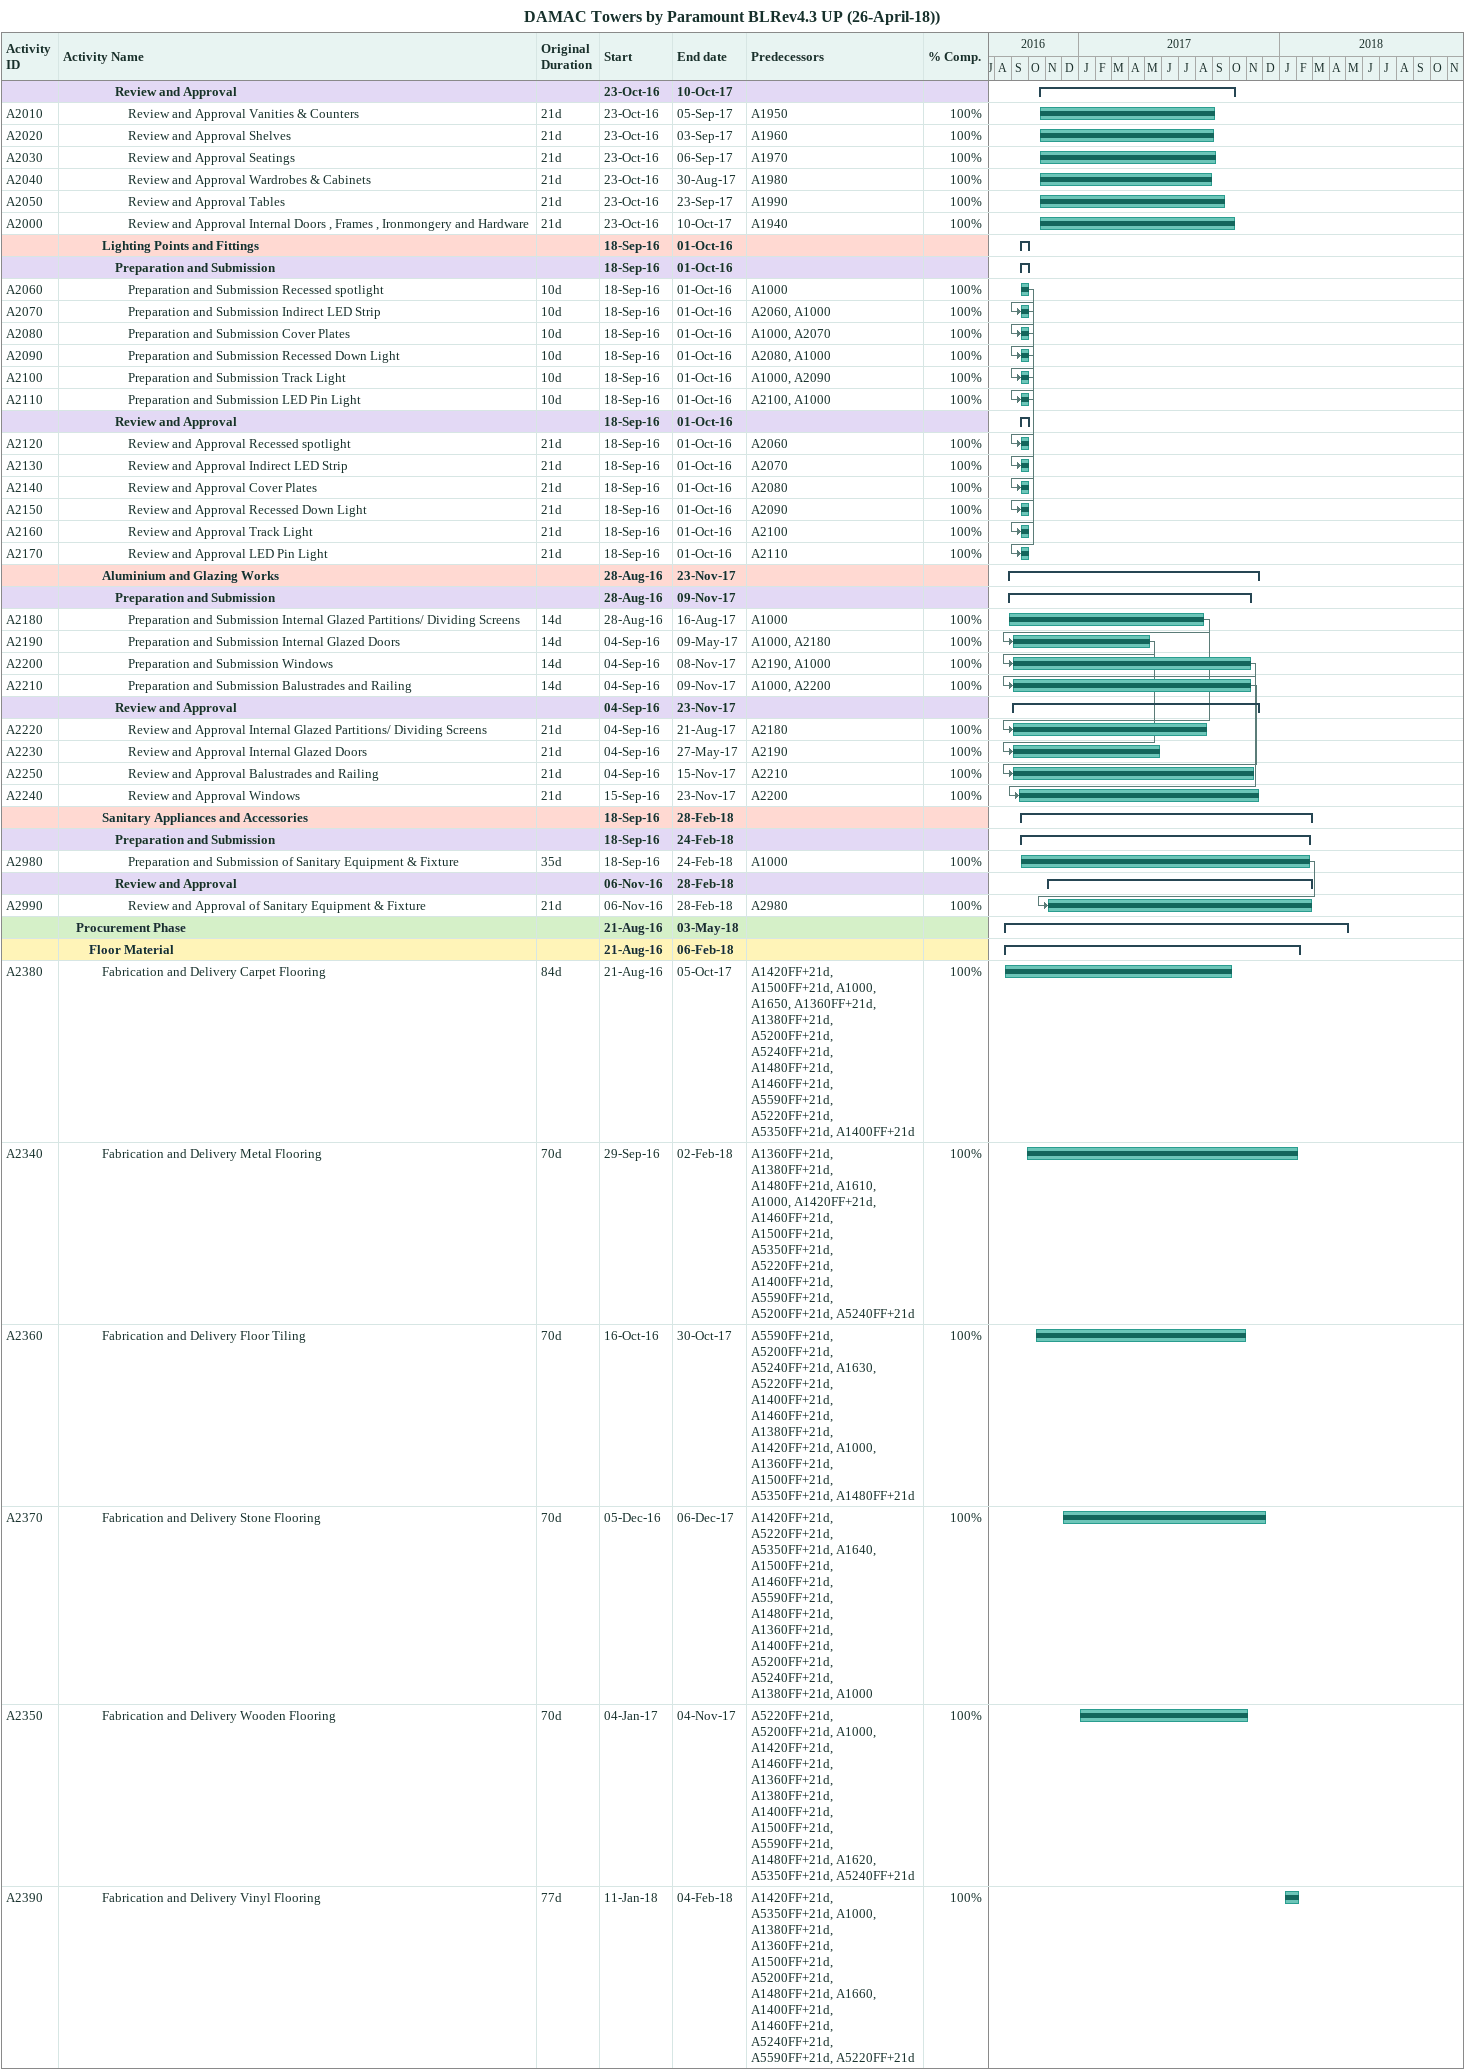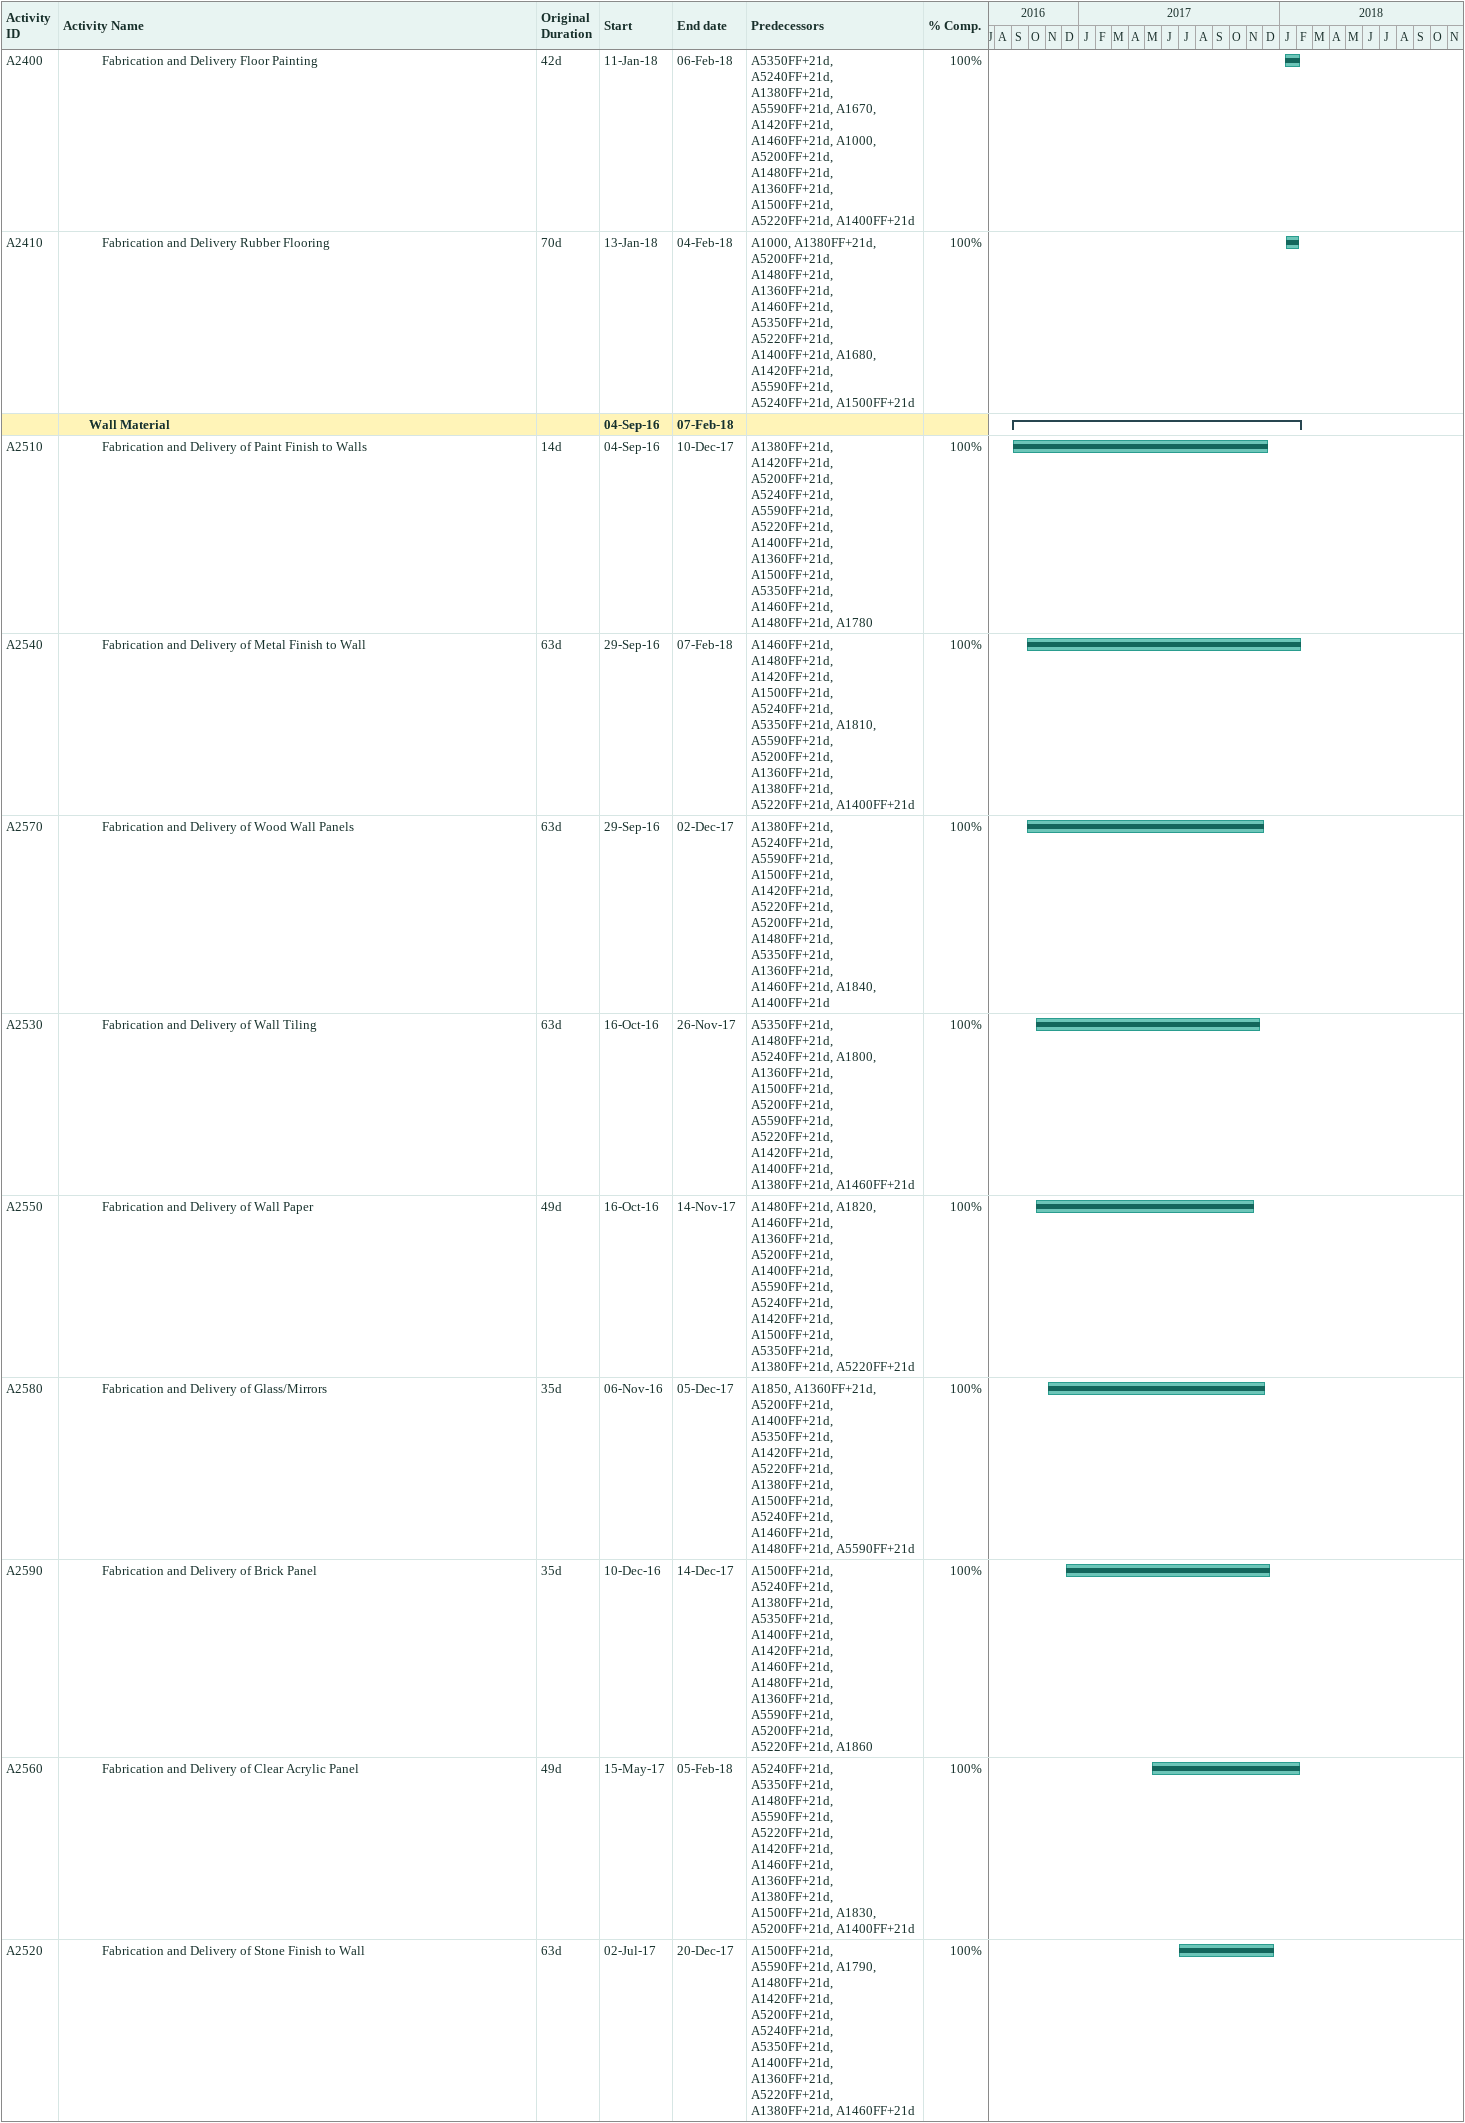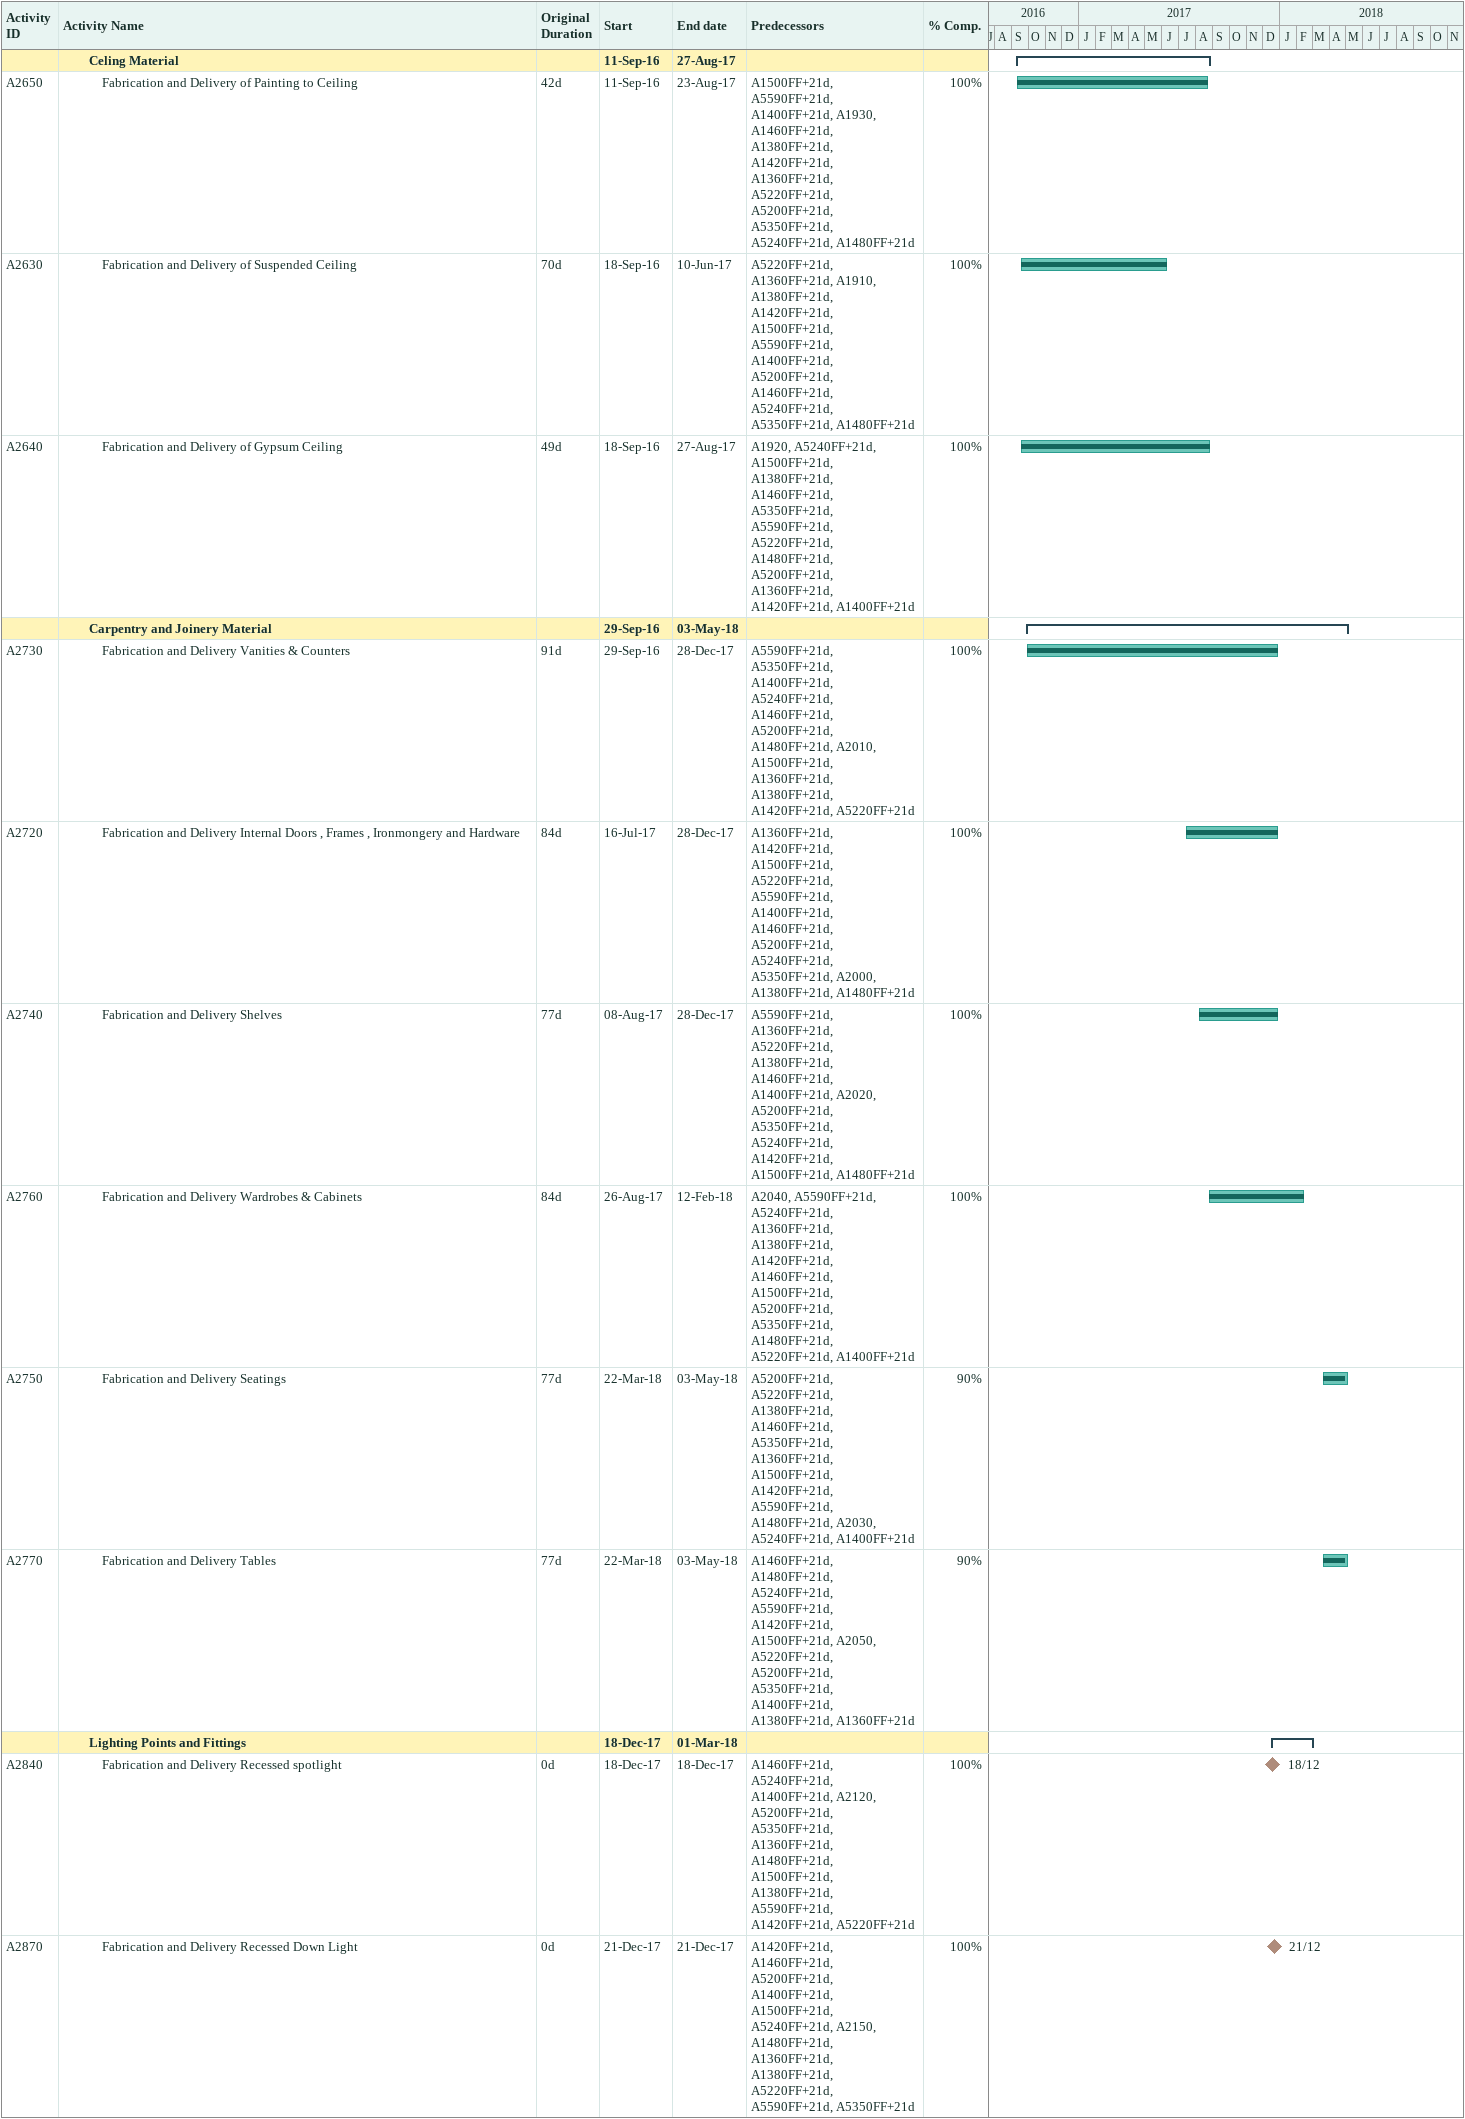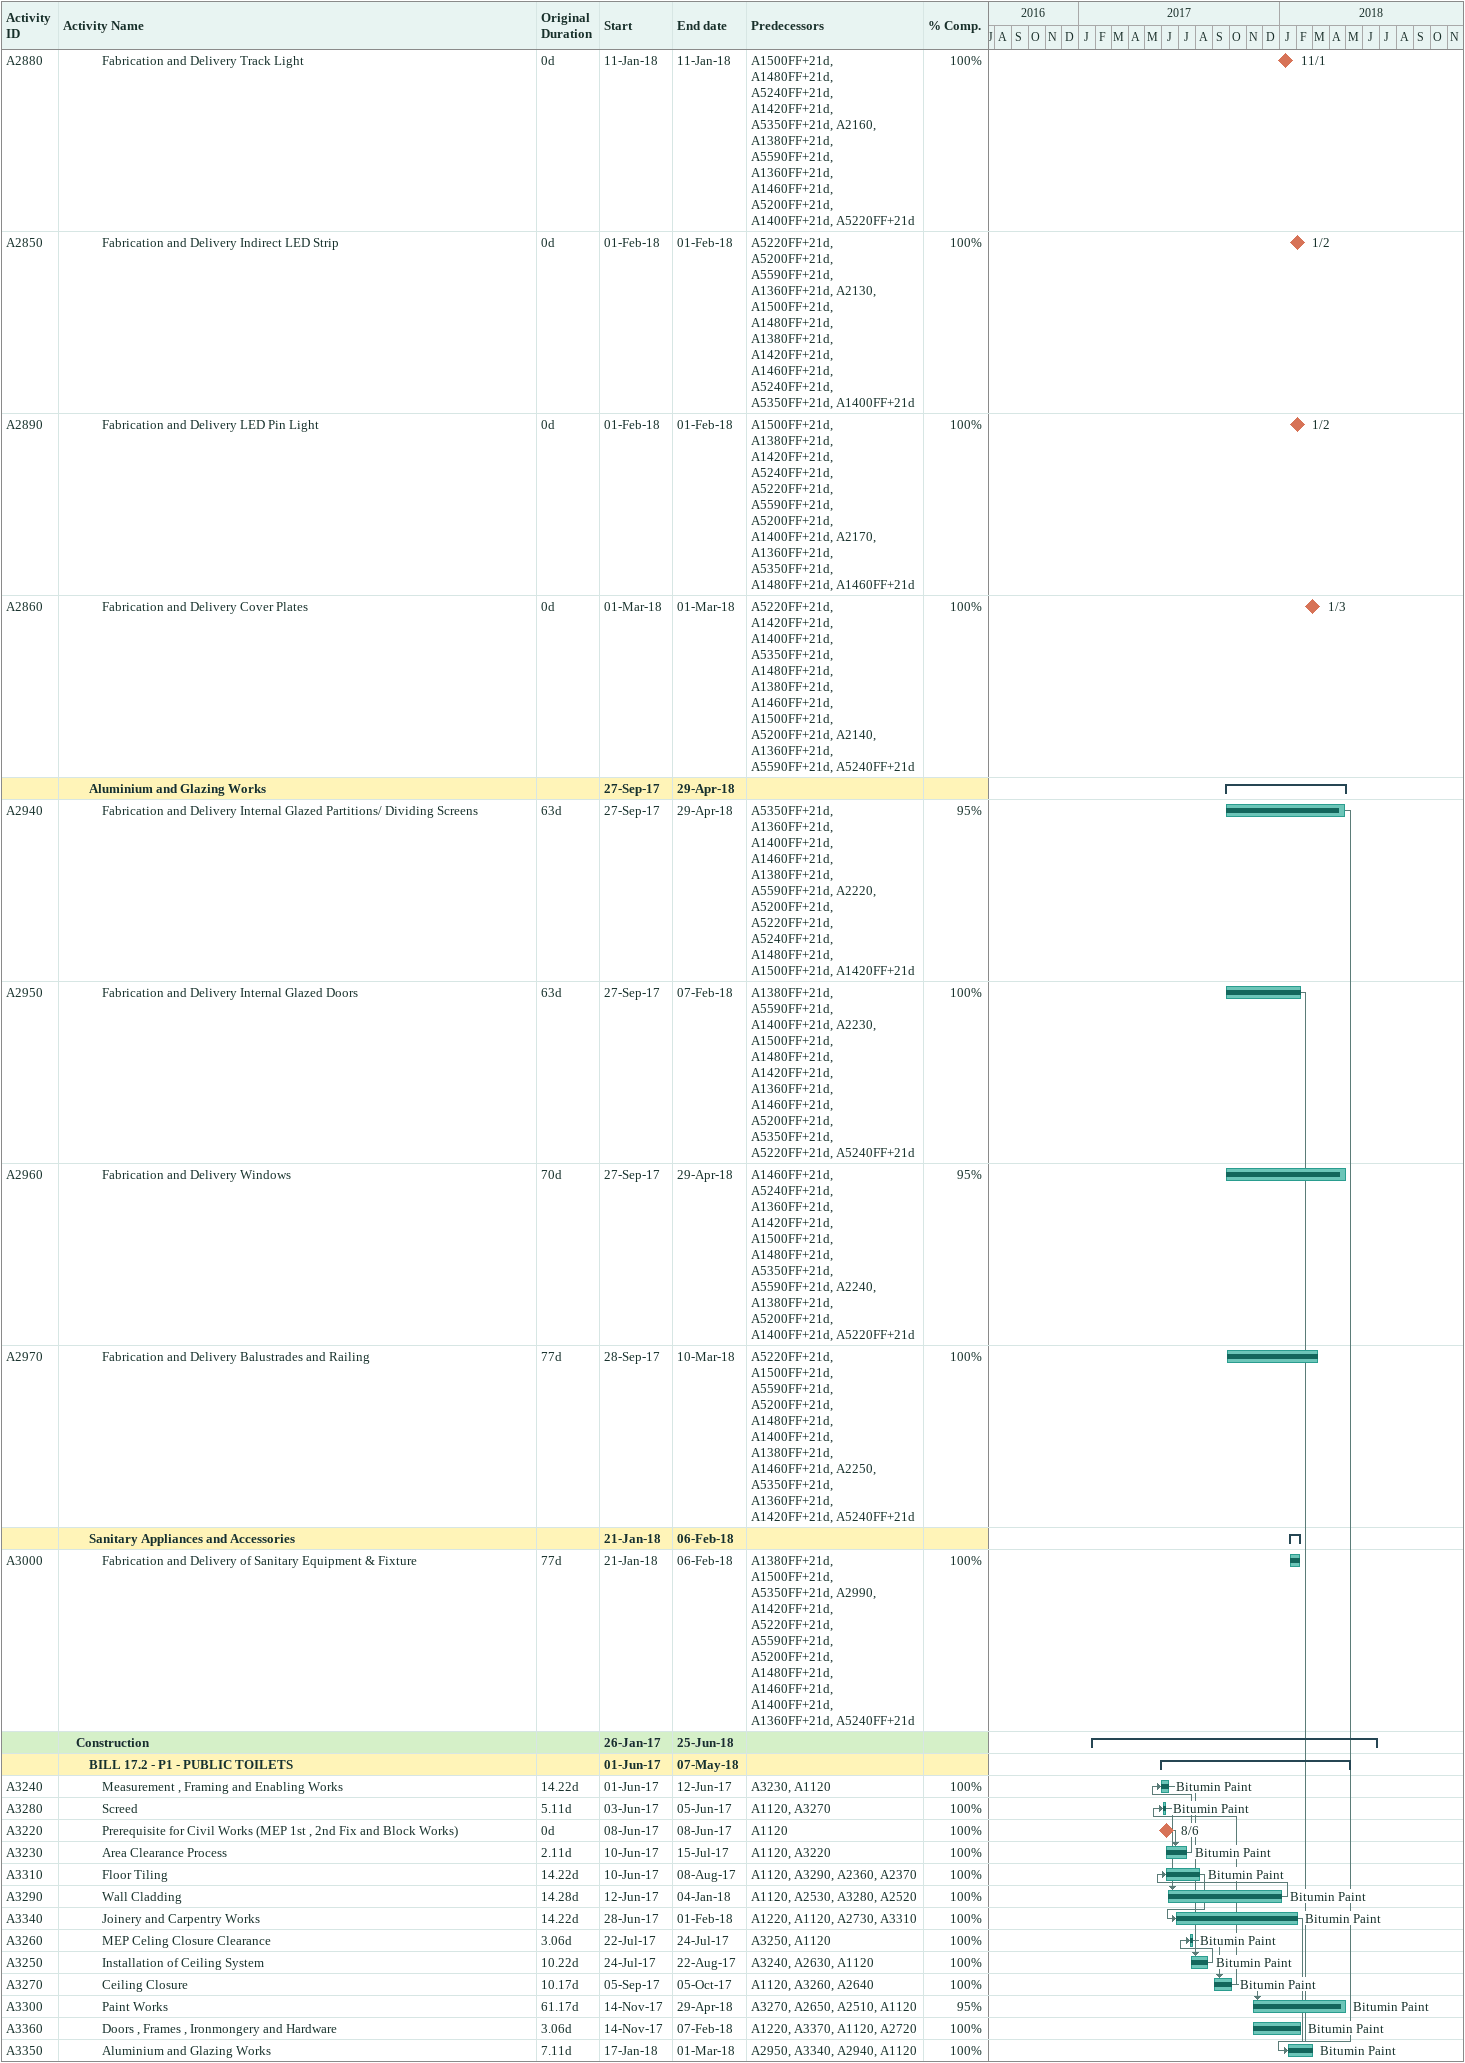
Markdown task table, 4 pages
DAMAC Towers by Paramount BLRev4.3 UP (26-April-18))

| ID | Level | Task | Original duration | Start | Finish | Predecessors | Resources | % complete |
|---|---|---|---|---|---|---|---|---|
|  | 5 | **Review and Approval** |  | 2016-10-23 | 2017-10-10 |  |  |  |
| A2010 | 6 | Review and Approval Vanities & Counters | 21d | 2016-10-23 | 2017-09-05 | A1950 |  | 100 |
| A2020 | 6 | Review and Approval Shelves | 21d | 2016-10-23 | 2017-09-03 | A1960 |  | 100 |
| A2030 | 6 | Review and Approval Seatings | 21d | 2016-10-23 | 2017-09-06 | A1970 |  | 100 |
| A2040 | 6 | Review and Approval Wardrobes & Cabinets | 21d | 2016-10-23 | 2017-08-30 | A1980 |  | 100 |
| A2050 | 6 | Review and Approval Tables | 21d | 2016-10-23 | 2017-09-23 | A1990 |  | 100 |
| A2000 | 6 | Review and Approval Internal Doors , Frames , Ironmongery and Hardware | 21d | 2016-10-23 | 2017-10-10 | A1940 |  | 100 |
|  | 4 | **Lighting Points and Fittings** |  | 2016-09-18 | 2016-10-01 |  |  |  |
|  | 5 | **Preparation and Submission** |  | 2016-09-18 | 2016-10-01 |  |  |  |
| A2060 | 6 | Preparation and Submission Recessed spotlight | 10d | 2016-09-18 | 2016-10-01 | A1000 |  | 100 |
| A2070 | 6 | Preparation and Submission Indirect LED Strip | 10d | 2016-09-18 | 2016-10-01 | A2060, A1000 |  | 100 |
| A2080 | 6 | Preparation and Submission Cover Plates | 10d | 2016-09-18 | 2016-10-01 | A1000, A2070 |  | 100 |
| A2090 | 6 | Preparation and Submission Recessed Down Light | 10d | 2016-09-18 | 2016-10-01 | A2080, A1000 |  | 100 |
| A2100 | 6 | Preparation and Submission Track Light | 10d | 2016-09-18 | 2016-10-01 | A1000, A2090 |  | 100 |
| A2110 | 6 | Preparation and Submission LED Pin Light | 10d | 2016-09-18 | 2016-10-01 | A2100, A1000 |  | 100 |
|  | 5 | **Review and Approval** |  | 2016-09-18 | 2016-10-01 |  |  |  |
| A2120 | 6 | Review and Approval Recessed spotlight | 21d | 2016-09-18 | 2016-10-01 | A2060 |  | 100 |
| A2130 | 6 | Review and Approval Indirect LED Strip | 21d | 2016-09-18 | 2016-10-01 | A2070 |  | 100 |
| A2140 | 6 | Review and Approval Cover Plates | 21d | 2016-09-18 | 2016-10-01 | A2080 |  | 100 |
| A2150 | 6 | Review and Approval Recessed Down Light | 21d | 2016-09-18 | 2016-10-01 | A2090 |  | 100 |
| A2160 | 6 | Review and Approval Track Light | 21d | 2016-09-18 | 2016-10-01 | A2100 |  | 100 |
| A2170 | 6 | Review and Approval LED Pin Light | 21d | 2016-09-18 | 2016-10-01 | A2110 |  | 100 |
|  | 4 | **Aluminium and Glazing Works** |  | 2016-08-28 | 2017-11-23 |  |  |  |
|  | 5 | **Preparation and Submission** |  | 2016-08-28 | 2017-11-09 |  |  |  |
| A2180 | 6 | Preparation and Submission Internal Glazed Partitions/ Dividing Screens | 14d | 2016-08-28 | 2017-08-16 | A1000 |  | 100 |
| A2190 | 6 | Preparation and Submission Internal Glazed Doors | 14d | 2016-09-04 | 2017-05-09 | A1000, A2180 |  | 100 |
| A2200 | 6 | Preparation and Submission Windows | 14d | 2016-09-04 | 2017-11-08 | A2190, A1000 |  | 100 |
| A2210 | 6 | Preparation and Submission Balustrades and Railing | 14d | 2016-09-04 | 2017-11-09 | A1000, A2200 |  | 100 |
|  | 5 | **Review and Approval** |  | 2016-09-04 | 2017-11-23 |  |  |  |
| A2220 | 6 | Review and Approval Internal Glazed Partitions/ Dividing Screens | 21d | 2016-09-04 | 2017-08-21 | A2180 |  | 100 |
| A2230 | 6 | Review and Approval Internal Glazed Doors | 21d | 2016-09-04 | 2017-05-27 | A2190 |  | 100 |
| A2250 | 6 | Review and Approval Balustrades and Railing | 21d | 2016-09-04 | 2017-11-15 | A2210 |  | 100 |
| A2240 | 6 | Review and Approval Windows | 21d | 2016-09-15 | 2017-11-23 | A2200 |  | 100 |
|  | 4 | **Sanitary Appliances and Accessories** |  | 2016-09-18 | 2018-02-28 |  |  |  |
|  | 5 | **Preparation and Submission** |  | 2016-09-18 | 2018-02-24 |  |  |  |
| A2980 | 6 | Preparation and Submission of Sanitary Equipment & Fixture | 35d | 2016-09-18 | 2018-02-24 | A1000 |  | 100 |
|  | 5 | **Review and Approval** |  | 2016-11-06 | 2018-02-28 |  |  |  |
| A2990 | 6 | Review and Approval of Sanitary Equipment & Fixture | 21d | 2016-11-06 | 2018-02-28 | A2980 |  | 100 |
|  | 2 | **Procurement Phase** |  | 2016-08-21 | 2018-05-03 |  |  |  |
|  | 3 | **Floor Material** |  | 2016-08-21 | 2018-02-06 |  |  |  |
| A2380 | 4 | Fabrication and Delivery Carpet Flooring | 84d | 2016-08-21 | 2017-10-05 | A1420FF+21d, A1500FF+21d, A1000, A1650, A1360FF+21d, A1380FF+21d, A5200FF+21d, A5240FF+21d, A1480FF+21d, A1460FF+21d, A5590FF+21d, A5220FF+21d, A5350FF+21d, A1400FF+21d |  | 100 |
| A2340 | 4 | Fabrication and Delivery Metal Flooring | 70d | 2016-09-29 | 2018-02-02 | A1360FF+21d, A1380FF+21d, A1480FF+21d, A1610, A1000, A1420FF+21d, A1460FF+21d, A1500FF+21d, A5350FF+21d, A5220FF+21d, A1400FF+21d, A5590FF+21d, A5200FF+21d, A5240FF+21d |  | 100 |
| A2360 | 4 | Fabrication and Delivery Floor Tiling | 70d | 2016-10-16 | 2017-10-30 | A5590FF+21d, A5200FF+21d, A5240FF+21d, A1630, A5220FF+21d, A1400FF+21d, A1460FF+21d, A1380FF+21d, A1420FF+21d, A1000, A1360FF+21d, A1500FF+21d, A5350FF+21d, A1480FF+21d |  | 100 |
| A2370 | 4 | Fabrication and Delivery Stone Flooring | 70d | 2016-12-05 | 2017-12-06 | A1420FF+21d, A5220FF+21d, A5350FF+21d, A1640, A1500FF+21d, A1460FF+21d, A5590FF+21d, A1480FF+21d, A1360FF+21d, A1400FF+21d, A5200FF+21d, A5240FF+21d, A1380FF+21d, A1000 |  | 100 |
| A2350 | 4 | Fabrication and Delivery Wooden Flooring | 70d | 2017-01-04 | 2017-11-04 | A5220FF+21d, A5200FF+21d, A1000, A1420FF+21d, A1460FF+21d, A1360FF+21d, A1380FF+21d, A1400FF+21d, A1500FF+21d, A5590FF+21d, A1480FF+21d, A1620, A5350FF+21d, A5240FF+21d |  | 100 |
| A2390 | 4 | Fabrication and Delivery Vinyl Flooring | 77d | 2018-01-11 | 2018-02-04 | A1420FF+21d, A5350FF+21d, A1000, A1380FF+21d, A1360FF+21d, A1500FF+21d, A5200FF+21d, A1480FF+21d, A1660, A1400FF+21d, A1460FF+21d, A5240FF+21d, A5590FF+21d, A5220FF+21d |  | 100 |
| A2400 | 4 | Fabrication and Delivery Floor Painting | 42d | 2018-01-11 | 2018-02-06 | A5350FF+21d, A5240FF+21d, A1380FF+21d, A5590FF+21d, A1670, A1420FF+21d, A1460FF+21d, A1000, A5200FF+21d, A1480FF+21d, A1360FF+21d, A1500FF+21d, A5220FF+21d, A1400FF+21d |  | 100 |
| A2410 | 4 | Fabrication and Delivery Rubber Flooring | 70d | 2018-01-13 | 2018-02-04 | A1000, A1380FF+21d, A5200FF+21d, A1480FF+21d, A1360FF+21d, A1460FF+21d, A5350FF+21d, A5220FF+21d, A1400FF+21d, A1680, A1420FF+21d, A5590FF+21d, A5240FF+21d, A1500FF+21d |  | 100 |
|  | 3 | **Wall Material** |  | 2016-09-04 | 2018-02-07 |  |  |  |
| A2510 | 4 | Fabrication and Delivery of Paint Finish to Walls | 14d | 2016-09-04 | 2017-12-10 | A1380FF+21d, A1420FF+21d, A5200FF+21d, A5240FF+21d, A5590FF+21d, A5220FF+21d, A1400FF+21d, A1360FF+21d, A1500FF+21d, A5350FF+21d, A1460FF+21d, A1480FF+21d, A1780 |  | 100 |
| A2540 | 4 | Fabrication and Delivery of Metal Finish to Wall | 63d | 2016-09-29 | 2018-02-07 | A1460FF+21d, A1480FF+21d, A1420FF+21d, A1500FF+21d, A5240FF+21d, A5350FF+21d, A1810, A5590FF+21d, A5200FF+21d, A1360FF+21d, A1380FF+21d, A5220FF+21d, A1400FF+21d |  | 100 |
| A2570 | 4 | Fabrication and Delivery of Wood Wall Panels | 63d | 2016-09-29 | 2017-12-02 | A1380FF+21d, A5240FF+21d, A5590FF+21d, A1500FF+21d, A1420FF+21d, A5220FF+21d, A5200FF+21d, A1480FF+21d, A5350FF+21d, A1360FF+21d, A1460FF+21d, A1840, A1400FF+21d |  | 100 |
| A2530 | 4 | Fabrication and Delivery of Wall Tiling | 63d | 2016-10-16 | 2017-11-26 | A5350FF+21d, A1480FF+21d, A5240FF+21d, A1800, A1360FF+21d, A1500FF+21d, A5200FF+21d, A5590FF+21d, A5220FF+21d, A1420FF+21d, A1400FF+21d, A1380FF+21d, A1460FF+21d |  | 100 |
| A2550 | 4 | Fabrication and Delivery of Wall Paper | 49d | 2016-10-16 | 2017-11-14 | A1480FF+21d, A1820, A1460FF+21d, A1360FF+21d, A5200FF+21d, A1400FF+21d, A5590FF+21d, A5240FF+21d, A1420FF+21d, A1500FF+21d, A5350FF+21d, A1380FF+21d, A5220FF+21d |  | 100 |
| A2580 | 4 | Fabrication and Delivery of Glass/Mirrors | 35d | 2016-11-06 | 2017-12-05 | A1850, A1360FF+21d, A5200FF+21d, A1400FF+21d, A5350FF+21d, A1420FF+21d, A5220FF+21d, A1380FF+21d, A1500FF+21d, A5240FF+21d, A1460FF+21d, A1480FF+21d, A5590FF+21d |  | 100 |
| A2590 | 4 | Fabrication and Delivery of Brick Panel | 35d | 2016-12-10 | 2017-12-14 | A1500FF+21d, A5240FF+21d, A1380FF+21d, A5350FF+21d, A1400FF+21d, A1420FF+21d, A1460FF+21d, A1480FF+21d, A1360FF+21d, A5590FF+21d, A5200FF+21d, A5220FF+21d, A1860 |  | 100 |
| A2560 | 4 | Fabrication and Delivery of Clear Acrylic Panel | 49d | 2017-05-15 | 2018-02-05 | A5240FF+21d, A5350FF+21d, A1480FF+21d, A5590FF+21d, A5220FF+21d, A1420FF+21d, A1460FF+21d, A1360FF+21d, A1380FF+21d, A1500FF+21d, A1830, A5200FF+21d, A1400FF+21d |  | 100 |
| A2520 | 4 | Fabrication and Delivery of Stone Finish to Wall | 63d | 2017-07-02 | 2017-12-20 | A1500FF+21d, A5590FF+21d, A1790, A1480FF+21d, A1420FF+21d, A5200FF+21d, A5240FF+21d, A5350FF+21d, A1400FF+21d, A1360FF+21d, A5220FF+21d, A1380FF+21d, A1460FF+21d |  | 100 |
|  | 3 | **Celing Material** |  | 2016-09-11 | 2017-08-27 |  |  |  |
| A2650 | 4 | Fabrication and Delivery of Painting to Ceiling | 42d | 2016-09-11 | 2017-08-23 | A1500FF+21d, A5590FF+21d, A1400FF+21d, A1930, A1460FF+21d, A1380FF+21d, A1420FF+21d, A1360FF+21d, A5220FF+21d, A5200FF+21d, A5350FF+21d, A5240FF+21d, A1480FF+21d |  | 100 |
| A2630 | 4 | Fabrication and Delivery of Suspended Ceiling | 70d | 2016-09-18 | 2017-06-10 | A5220FF+21d, A1360FF+21d, A1910, A1380FF+21d, A1420FF+21d, A1500FF+21d, A5590FF+21d, A1400FF+21d, A5200FF+21d, A1460FF+21d, A5240FF+21d, A5350FF+21d, A1480FF+21d |  | 100 |
| A2640 | 4 | Fabrication and Delivery of Gypsum Ceiling | 49d | 2016-09-18 | 2017-08-27 | A1920, A5240FF+21d, A1500FF+21d, A1380FF+21d, A1460FF+21d, A5350FF+21d, A5590FF+21d, A5220FF+21d, A1480FF+21d, A5200FF+21d, A1360FF+21d, A1420FF+21d, A1400FF+21d |  | 100 |
|  | 3 | **Carpentry and Joinery Material** |  | 2016-09-29 | 2018-05-03 |  |  |  |
| A2730 | 4 | Fabrication and Delivery Vanities & Counters | 91d | 2016-09-29 | 2017-12-28 | A5590FF+21d, A5350FF+21d, A1400FF+21d, A5240FF+21d, A1460FF+21d, A5200FF+21d, A1480FF+21d, A2010, A1500FF+21d, A1360FF+21d, A1380FF+21d, A1420FF+21d, A5220FF+21d |  | 100 |
| A2720 | 4 | Fabrication and Delivery Internal Doors , Frames , Ironmongery and Hardware | 84d | 2017-07-16 | 2017-12-28 | A1360FF+21d, A1420FF+21d, A1500FF+21d, A5220FF+21d, A5590FF+21d, A1400FF+21d, A1460FF+21d, A5200FF+21d, A5240FF+21d, A5350FF+21d, A2000, A1380FF+21d, A1480FF+21d |  | 100 |
| A2740 | 4 | Fabrication and Delivery Shelves | 77d | 2017-08-08 | 2017-12-28 | A5590FF+21d, A1360FF+21d, A5220FF+21d, A1380FF+21d, A1460FF+21d, A1400FF+21d, A2020, A5200FF+21d, A5350FF+21d, A5240FF+21d, A1420FF+21d, A1500FF+21d, A1480FF+21d |  | 100 |
| A2760 | 4 | Fabrication and Delivery Wardrobes & Cabinets | 84d | 2017-08-26 | 2018-02-12 | A2040, A5590FF+21d, A5240FF+21d, A1360FF+21d, A1380FF+21d, A1420FF+21d, A1460FF+21d, A1500FF+21d, A5200FF+21d, A5350FF+21d, A1480FF+21d, A5220FF+21d, A1400FF+21d |  | 100 |
| A2750 | 4 | Fabrication and Delivery Seatings | 77d | 2018-03-22 | 2018-05-03 | A5200FF+21d, A5220FF+21d, A1380FF+21d, A1460FF+21d, A5350FF+21d, A1360FF+21d, A1500FF+21d, A1420FF+21d, A5590FF+21d, A1480FF+21d, A2030, A5240FF+21d, A1400FF+21d |  | 90 |
| A2770 | 4 | Fabrication and Delivery Tables | 77d | 2018-03-22 | 2018-05-03 | A1460FF+21d, A1480FF+21d, A5240FF+21d, A5590FF+21d, A1420FF+21d, A1500FF+21d, A2050, A5220FF+21d, A5200FF+21d, A5350FF+21d, A1400FF+21d, A1380FF+21d, A1360FF+21d |  | 90 |
|  | 3 | **Lighting Points and Fittings** |  | 2017-12-18 | 2018-03-01 |  |  |  |
| A2840 | 4 | Fabrication and Delivery Recessed spotlight | 0d | 2017-12-18 | 2017-12-18 | A1460FF+21d, A5240FF+21d, A1400FF+21d, A2120, A5200FF+21d, A5350FF+21d, A1360FF+21d, A1480FF+21d, A1500FF+21d, A1380FF+21d, A5590FF+21d, A1420FF+21d, A5220FF+21d |  | 100 |
| A2870 | 4 | Fabrication and Delivery Recessed Down Light | 0d | 2017-12-21 | 2017-12-21 | A1420FF+21d, A1460FF+21d, A5200FF+21d, A1400FF+21d, A1500FF+21d, A5240FF+21d, A2150, A1480FF+21d, A1360FF+21d, A1380FF+21d, A5220FF+21d, A5590FF+21d, A5350FF+21d |  | 100 |
| A2880 | 4 | Fabrication and Delivery Track Light | 0d | 2018-01-11 | 2018-01-11 | A1500FF+21d, A1480FF+21d, A5240FF+21d, A1420FF+21d, A5350FF+21d, A2160, A1380FF+21d, A5590FF+21d, A1360FF+21d, A1460FF+21d, A5200FF+21d, A1400FF+21d, A5220FF+21d |  | 100 |
| A2850 | 4 | Fabrication and Delivery Indirect LED Strip | 0d | 2018-02-01 | 2018-02-01 | A5220FF+21d, A5200FF+21d, A5590FF+21d, A1360FF+21d, A2130, A1500FF+21d, A1480FF+21d, A1380FF+21d, A1420FF+21d, A1460FF+21d, A5240FF+21d, A5350FF+21d, A1400FF+21d |  | 100 |
| A2890 | 4 | Fabrication and Delivery LED Pin Light | 0d | 2018-02-01 | 2018-02-01 | A1500FF+21d, A1380FF+21d, A1420FF+21d, A5240FF+21d, A5220FF+21d, A5590FF+21d, A5200FF+21d, A1400FF+21d, A2170, A1360FF+21d, A5350FF+21d, A1480FF+21d, A1460FF+21d |  | 100 |
| A2860 | 4 | Fabrication and Delivery Cover Plates | 0d | 2018-03-01 | 2018-03-01 | A5220FF+21d, A1420FF+21d, A1400FF+21d, A5350FF+21d, A1480FF+21d, A1380FF+21d, A1460FF+21d, A1500FF+21d, A5200FF+21d, A2140, A1360FF+21d, A5590FF+21d, A5240FF+21d |  | 100 |
|  | 3 | **Aluminium and Glazing Works** |  | 2017-09-27 | 2018-04-29 |  |  |  |
| A2940 | 4 | Fabrication and Delivery Internal Glazed Partitions/ Dividing Screens | 63d | 2017-09-27 | 2018-04-29 | A5350FF+21d, A1360FF+21d, A1400FF+21d, A1460FF+21d, A1380FF+21d, A5590FF+21d, A2220, A5200FF+21d, A5220FF+21d, A5240FF+21d, A1480FF+21d, A1500FF+21d, A1420FF+21d |  | 95 |
| A2950 | 4 | Fabrication and Delivery Internal Glazed Doors | 63d | 2017-09-27 | 2018-02-07 | A1380FF+21d, A5590FF+21d, A1400FF+21d, A2230, A1500FF+21d, A1480FF+21d, A1420FF+21d, A1360FF+21d, A1460FF+21d, A5200FF+21d, A5350FF+21d, A5220FF+21d, A5240FF+21d |  | 100 |
| A2960 | 4 | Fabrication and Delivery Windows | 70d | 2017-09-27 | 2018-04-29 | A1460FF+21d, A5240FF+21d, A1360FF+21d, A1420FF+21d, A1500FF+21d, A1480FF+21d, A5350FF+21d, A5590FF+21d, A2240, A1380FF+21d, A5200FF+21d, A1400FF+21d, A5220FF+21d |  | 95 |
| A2970 | 4 | Fabrication and Delivery Balustrades and Railing | 77d | 2017-09-28 | 2018-03-10 | A5220FF+21d, A1500FF+21d, A5590FF+21d, A5200FF+21d, A1480FF+21d, A1400FF+21d, A1380FF+21d, A1460FF+21d, A2250, A5350FF+21d, A1360FF+21d, A1420FF+21d, A5240FF+21d |  | 100 |
|  | 3 | **Sanitary Appliances and Accessories** |  | 2018-01-21 | 2018-02-06 |  |  |  |
| A3000 | 4 | Fabrication and Delivery of Sanitary Equipment & Fixture | 77d | 2018-01-21 | 2018-02-06 | A1380FF+21d, A1500FF+21d, A5350FF+21d, A2990, A1420FF+21d, A5220FF+21d, A5590FF+21d, A5200FF+21d, A1480FF+21d, A1460FF+21d, A1400FF+21d, A1360FF+21d, A5240FF+21d |  | 100 |
|  | 2 | **Construction** |  | 2017-01-26 | 2018-06-25 |  |  |  |
|  | 3 | **BILL 17.2 - P1 - PUBLIC TOILETS** |  | 2017-06-01 | 2018-05-07 |  |  |  |
| A3240 | 4 | Measurement , Framing and Enabling Works | 14.22d | 2017-06-01 | 2017-06-12 | A3230, A1120 | Bitumin Paint | 100 |
| A3280 | 4 | Screed | 5.11d | 2017-06-03 | 2017-06-05 | A1120, A3270 | Bitumin Paint | 100 |
| A3220 | 4 | Prerequisite for Civil Works (MEP 1st , 2nd Fix and Block Works) | 0d | 2017-06-08 | 2017-06-08 | A1120 |  | 100 |
| A3230 | 4 | Area Clearance Process | 2.11d | 2017-06-10 | 2017-07-15 | A1120, A3220 | Bitumin Paint | 100 |
| A3310 | 4 | Floor Tiling | 14.22d | 2017-06-10 | 2017-08-08 | A1120, A3290, A2360, A2370 | Bitumin Paint | 100 |
| A3290 | 4 | Wall Cladding | 14.28d | 2017-06-12 | 2018-01-04 | A1120, A2530, A3280, A2520 | Bitumin Paint | 100 |
| A3340 | 4 | Joinery and Carpentry Works | 14.22d | 2017-06-28 | 2018-02-01 | A1220, A1120, A2730, A3310 | Bitumin Paint | 100 |
| A3260 | 4 | MEP Celing Closure Clearance | 3.06d | 2017-07-22 | 2017-07-24 | A3250, A1120 | Bitumin Paint | 100 |
| A3250 | 4 | Installation of Ceiling System | 10.22d | 2017-07-24 | 2017-08-22 | A3240, A2630, A1120 | Bitumin Paint | 100 |
| A3270 | 4 | Ceiling Closure | 10.17d | 2017-09-05 | 2017-10-05 | A1120, A3260, A2640 | Bitumin Paint | 100 |
| A3300 | 4 | Paint Works | 61.17d | 2017-11-14 | 2018-04-29 | A3270, A2650, A2510, A1120 | Bitumin Paint | 95 |
| A3360 | 4 | Doors , Frames , Ironmongery and Hardware | 3.06d | 2017-11-14 | 2018-02-07 | A1220, A3370, A1120, A2720 | Bitumin Paint | 100 |
| A3350 | 4 | Aluminium and Glazing Works | 7.11d | 2018-01-17 | 2018-03-01 | A2950, A3340, A2940, A1120 | Bitumin Paint | 100 |
